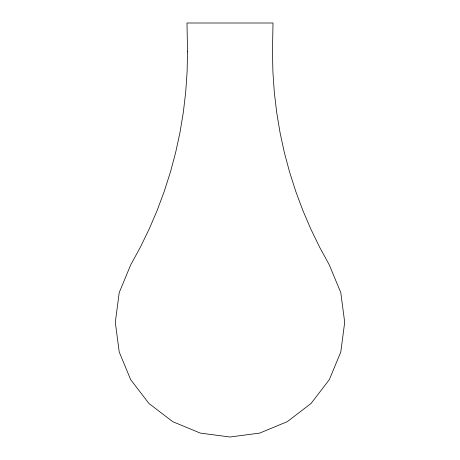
<?xml version="1.0" encoding="UTF-8"?>
<svg xmlns="http://www.w3.org/2000/svg" width="460" height="460" viewBox="0 0 460 460"><rect width="100%" height="100%" fill="white"/><g stroke="black" fill="none" stroke-linecap="round" stroke-linejoin="round"><path stroke-width="0.69" d="M187.53 51.664L187.093 71.956L185.69 92.207L183.321 112.366L179.992 132.394L175.708 152.231L170.482 171.85L164.318 191.187L157.239 210.214L149.258 228.879L140.398 247.141L130.674 264.96L119.215 292.623L115.305 322.305L119.215 351.992L130.674 379.655L148.896 403.409L172.655 421.636L200.313 433.09L230 437L259.687 433.09L287.345 421.636L311.104 403.409L329.325 379.655L340.785 351.992L344.695 322.305L340.785 292.623L329.325 264.96L319.602 247.141L310.741 228.879L302.76 210.214L295.682 191.187L289.518 171.85L284.291 152.231L280.008 132.394L276.678 112.366L274.309 92.207L272.906 71.956L272.469 51.664L273.01 23L186.99 23L187.53 51.664"/></g></svg>
